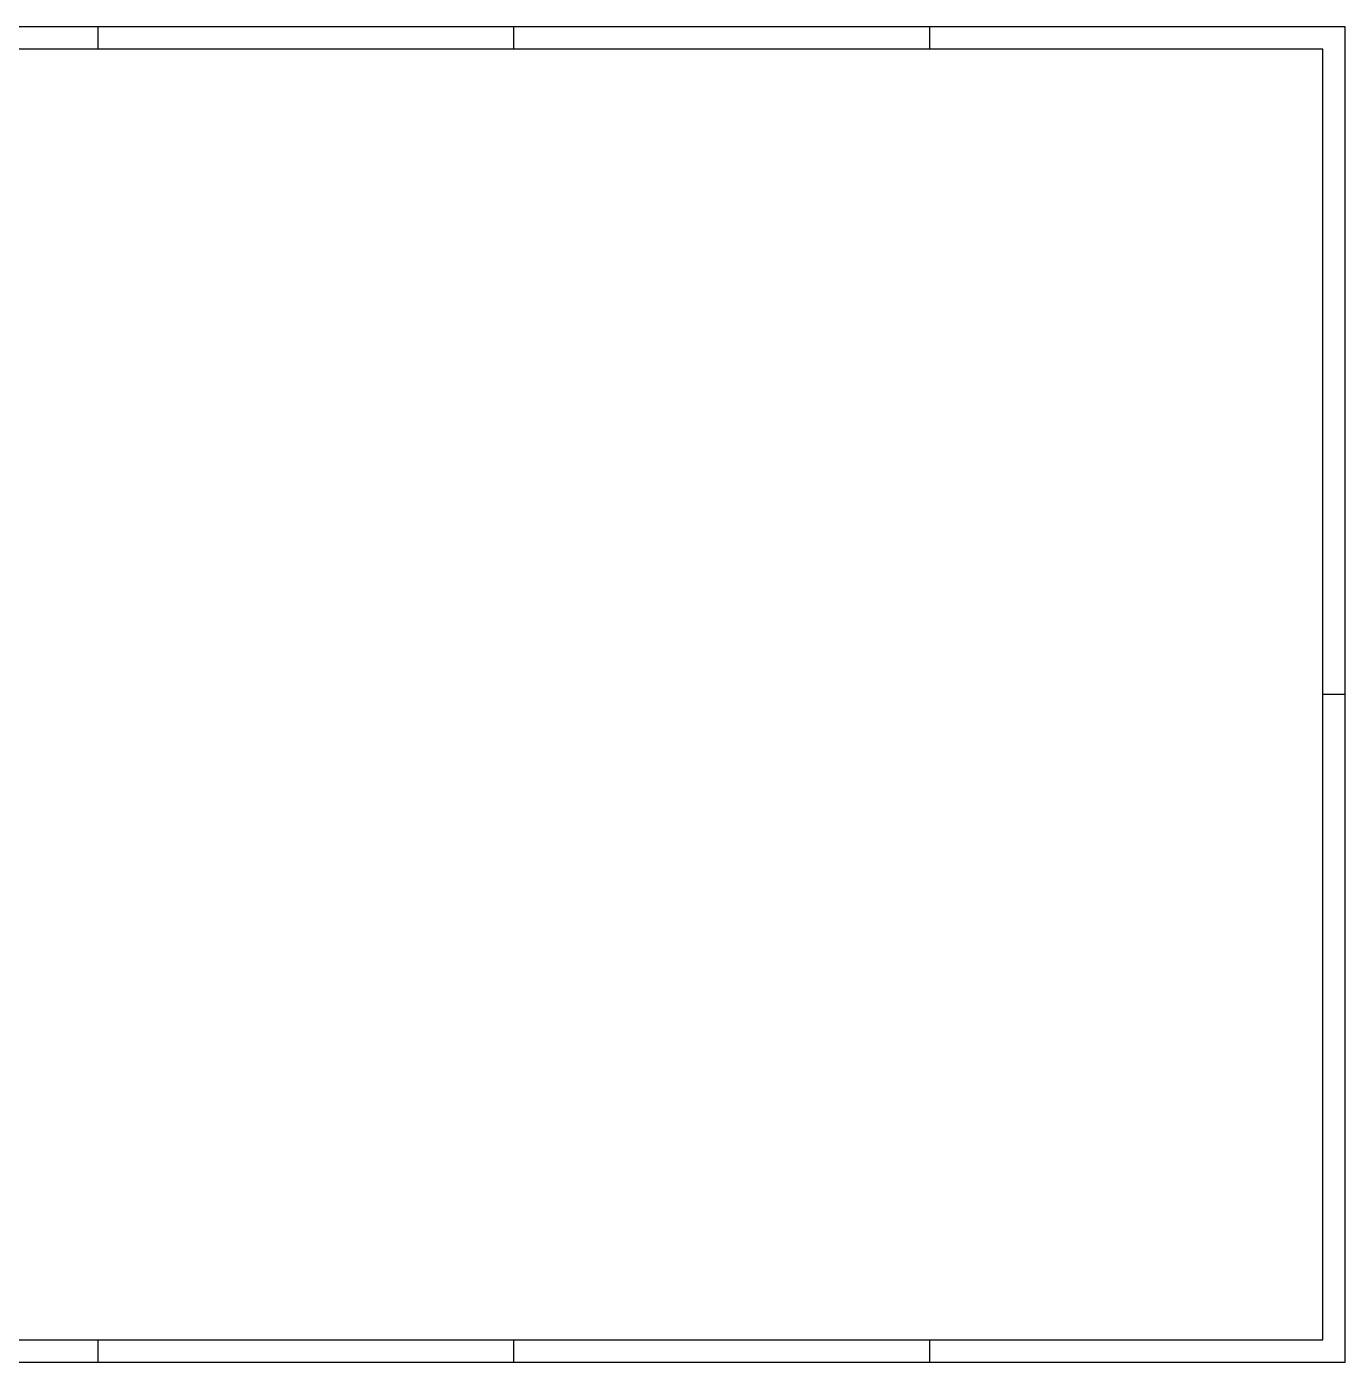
# Model space of a CAD drawing. Header units: millimetres. Extents: x 0 to 687901, y 0 to 346525.
# Drawn here: x 20318 to 26184, y 36273 to 42213 of the extents above; entities that cross this region are included whole.
import ezdxf

# ---------------------------------------------------------------- set-up
doc = ezdxf.new("R2010")
doc.units = ezdxf.units.MM
doc.layers.add('ARQ_Prancha', color=7, linetype='Continuous')
doc.layers.add('ARQ_Prancha lin_grossa', color=111, linetype='Continuous')

msp = doc.modelspace()

# ---------------------------------------------------------------- linework, layer by layer
at = {"layer": 'ARQ_Prancha'}
for p, q in [((20633.6, 42212.6), (20633.6, 42112.6)), ((22483.6, 42212.6), (22483.6, 42112.6)), ((24333.6, 42212.6), (24333.6, 42112.6)), ((26183.6, 42212.6), (26083.6, 42212.6)), ((26183.6, 39242.6), (26083.6, 39242.6)), ((20633.6, 36372.6), (20633.6, 36272.6)), ((22483.6, 36372.6), (22483.6, 36272.6)), ((24333.6, 36372.6), (24333.6, 36272.6))]:
    msp.add_line(p, q, dxfattribs=at)
msp.add_lwpolyline([(17773.6, 36272.6), (26183.6, 36272.6), (26183.6, 42212.6), (17773.6, 42212.6)], close=True, dxfattribs=at)
at = {"layer": 'ARQ_Prancha lin_grossa'}
msp.add_lwpolyline([(26083.6, 36372.6), (26083.6, 42112.6), (18023.6, 42112.6), (18023.6, 36372.6), (26083.6, 36372.6)], close=True, dxfattribs=at)

doc.saveas('drawing.dxf')
